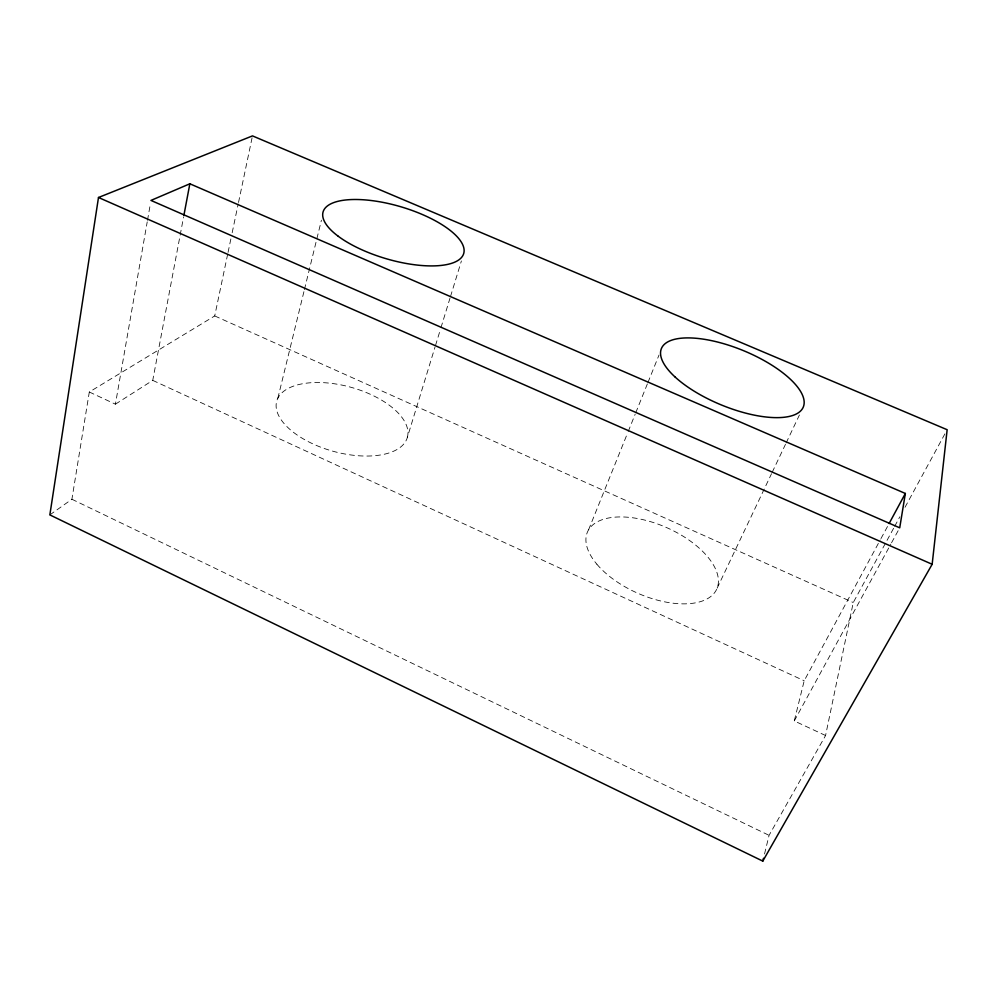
<?xml version="1.0" encoding="UTF-8"?>
<svg xmlns="http://www.w3.org/2000/svg" width="997" height="997" viewBox="0 0 997 997"><rect width="100%" height="100%" fill="white"/><g stroke="black" fill="none" stroke-linecap="round" stroke-linejoin="round"><path stroke-width="0.75" stroke-dasharray="4.99 3.74" d="M49.85 514.888L71.909 499.248L89.306 392.008L214.716 315.937L227.727 253.911M89.306 392.008L115.415 404.184L147.22 221.87M147.494 220.337L150.435 203.488M115.415 404.184L152.74 380.38L183.523 217.309M764.537 853.955L769.073 835.336L825.566 735.524L853.258 602.537L893.923 527.7M228.051 252.391L230.905 238.769M232.176 232.725L238.196 203.974M238.52 202.466L252.478 135.891M277.827 398.289L304.06 291.099M304.421 289.591L321.42 220.15M825.566 735.524L794.273 720.931L804.193 680.764L880.239 539.938M407.299 437.583A67.784 33.213 15.5 0 0 317.507 382.499A67.784 33.213 15.5 0 0 301.331 437.72A67.784 33.213 15.5 0 0 407.299 437.583L435.028 347.031M435.49 345.548L440.487 329.222M440.948 327.739L450.033 298.041M450.494 296.558L461.399 260.94M588.604 529.756L627.587 433.022M628.172 431.576L635.151 414.253M635.725 412.808L647.365 383.932M647.95 382.487L659.005 355.057M717.142 588.18L771.541 473.675M772.201 472.279L785.474 444.35M786.135 442.955L799.407 415.014M880.974 538.579L888.364 524.908M894.658 526.329L899.83 516.807M905.014 507.286L944.932 433.807M794.273 720.931L890.807 544.15M891.542 542.779L899.718 527.824M214.716 315.937L853.258 602.537M152.74 380.38L804.193 680.764M71.909 499.248L769.073 835.336M596.854 564.202A70.675 35.855 23.8 0 0 711.447 595.969A70.675 35.855 23.8 0 0 648.224 520.995A70.675 35.855 23.8 0 0 596.854 564.202"/><path stroke-width="1.5" d="M932.158 564.277L947.15 429.719L252.478 135.891L98.491 197.493L49.85 514.888L762.792 861.109L932.158 564.277L98.491 197.493M905.351 493.465L899.718 527.824L150.958 200.422L189.854 183.784L905.351 493.465L889.1 523.537M183.809 215.788L189.854 183.784M762.792 861.109L763.49 858.243M674.745 376.692A76.744 29.324 22.4 0 0 798.261 412.858A76.744 29.324 22.4 0 0 723.884 343.753A76.744 29.324 22.4 0 0 674.745 376.692M338.307 236.314A73.342 26.994 16.5 0 0 459.33 259.519A73.342 26.994 16.5 0 0 382.387 202.279A73.342 26.994 16.5 0 0 338.307 236.314"/></g></svg>
